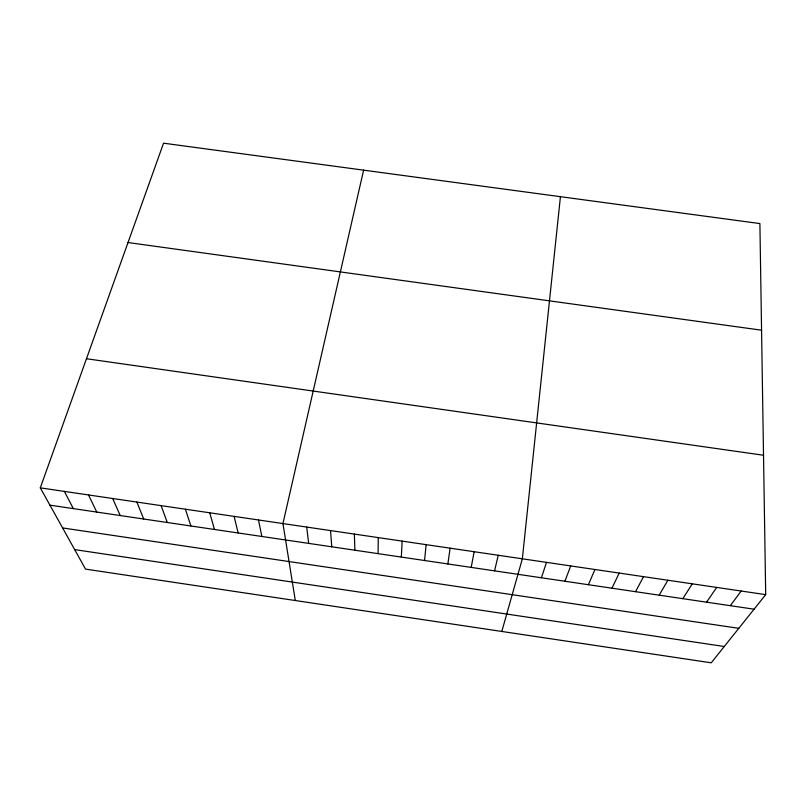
<?xml version="1.0" encoding="UTF-8"?>
<svg xmlns="http://www.w3.org/2000/svg" width="806" height="806" viewBox="0 0 806 806"><rect width="100%" height="100%" fill="white"/><g stroke="black" fill="none" stroke-linecap="round" stroke-linejoin="round"><path stroke-width="1.21" d="M378.095 553.641L378.246 537.602M401.317 557.077L402.164 541.118M424.571 560.513L426.122 544.644M560.432 196.684L522.348 558.81L501.806 631.451M447.864 563.948L450.121 548.181M471.198 567.404L474.16 551.717M363.607 170.157L282.946 523.568L295.298 600.52M494.562 570.85L498.239 555.263M541.41 577.771L546.508 562.366M40.3 487.852L163.547 143.186L759.897 223.574L765.7 594.637L711.235 662.814L85.527 569.107L40.3 487.852L765.7 594.637M564.885 581.247L570.708 565.933M588.41 584.713L594.939 569.499M611.956 588.199L619.21 573.076M635.551 591.685L643.531 576.653M659.177 595.171L667.882 580.239M682.843 598.667L692.273 583.826M706.55 602.173L716.715 587.423M730.296 605.679L741.188 591.03M128.023 242.535L761.569 330.198M86.464 358.741L763.524 455.249M49.932 505.161L754.073 609.195M62.616 527.94L738.79 628.327M74.676 549.611L724.272 646.503M64.379 491.398L73.326 508.616M88.509 494.955L96.76 512.072M112.669 498.511L120.225 515.538M136.879 502.067L143.73 519.014M161.119 505.634L167.275 522.49M185.4 509.211L190.861 525.975M209.731 512.797L214.487 529.471M234.093 516.384L238.143 532.968M258.494 519.971L261.839 536.464M306.713 527.074L308.648 543.385M330.52 530.58L331.76 546.8M354.358 534.086L354.912 550.216"/></g></svg>
